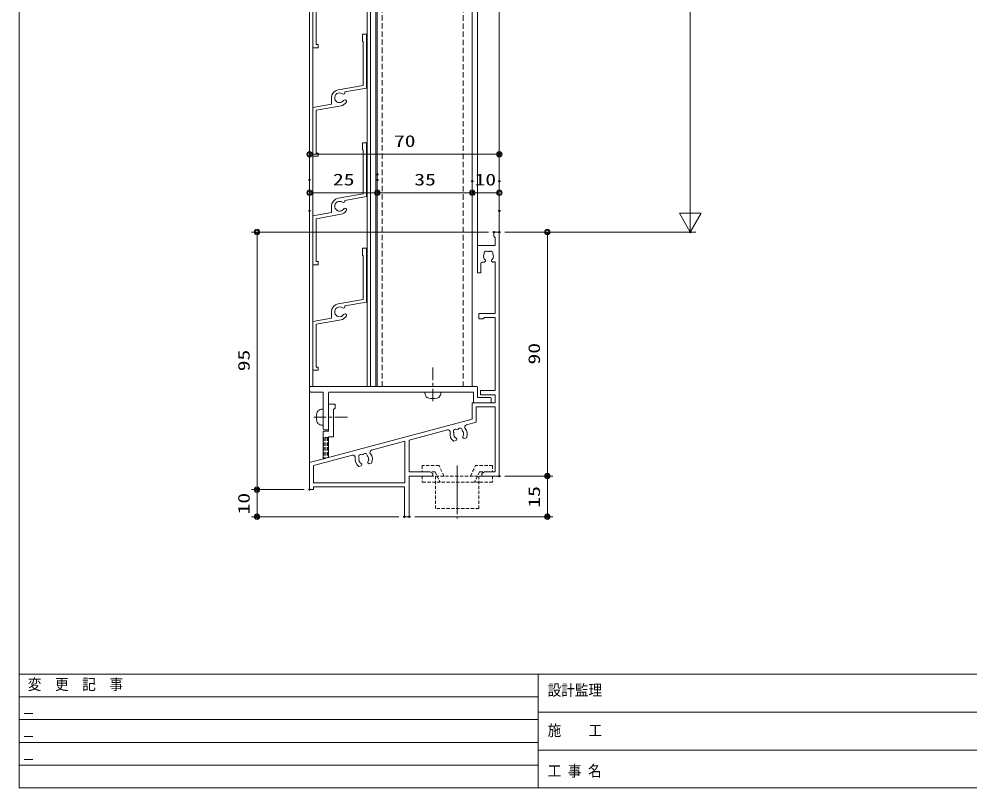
# Model space of a CAD drawing. Units: millimetres on the paper. Extents: x -395 to 395, y -281 to 281.
# Drawn here: x -395.3 to -44.6, y -281 to 2.6 of the extents above; entities that cross this region are included whole.
import ezdxf
from ezdxf.enums import TextEntityAlignment as Align

# ---------------------------------------------------------------- set-up
doc = ezdxf.new("R2010")
doc.units = ezdxf.units.MM
doc.header["$PDMODE"] = 32
doc.header["$PDSIZE"] = 0.5
for name, pattern in [('DASHED1', [1.8, 1.2, -0.6]), ('DASHED2', [3, 2, -1]), ('LONG_DOUBLE_CHAIN', [21.8, 18, -1, 0.6, -0.6, 0.6, -1])]:
    doc.linetypes.add(name, pattern=pattern)
for name, color, linetype, lineweight in [('0-0__0-6_TITLE_WAKU', 7, 'Continuous', 9), ('0-2_USERZ', 3, 'Continuous', 9), ('0-3_F-1', 7, 'Continuous', 9), ('0-6_0', 7, 'Continuous', 9), ('0-8_YSS_ZEN', 6, 'Continuous', 9), ('0-C_SUNPOU', 3, 'Continuous', 9), ('0-E_KATAZAI', 7, 'Continuous', 9)]:
    doc.layers.add(name, color=color, linetype=linetype, lineweight=lineweight)
doc.layers.add('0-7_DEFPOINTS', color=1, linetype='Continuous')
doc.layers.add('0-D_YKK_H1901', color=7, linetype='Continuous')
doc.styles.add('ＭＳ ゴシック', font='')
doc.styles.get('ＭＳ ゴシック').set_extended_font_data('MS Gothic')

# ---------------------------------------------------------------- blocks, each defined once
blk = doc.blocks.new('図枠')
at = {"layer": '0-0__0-6_TITLE_WAKU'}
for p, q in [((534.869, 42), (0, 42)), ((191.489, 42), (191.489, 0)), ((191.489, 33.6), (0, 33.6)), ((191.489, 25.2), (0, 25.2)), ((460.59, 28), (191.489, 28)), ((191.489, 16.8), (0, 16.8)), ((460.59, 14), (191.489, 14)), ((191.489, 8.4), (0, 8.4))]:
    blk.add_line(p, q, dxfattribs=at)
at = {"layer": '0-3_F-1'}
blk.add_lwpolyline([(790.6, 0), (0, 0), (0, 562), (790.6, 562)], close=True, dxfattribs=at)
at = {"layer": '0-0__0-6_TITLE_WAKU', "style": 'ＭＳ ゴシック', "width": 0.9}
for s, p in [('変\u3000更\u3000記\u3000事', (3.218, 34.94)), ('設計監理', (194.946, 32.809)), ('施\u3000\u3000工', (194.946, 17.948)), ('工', (194.946, 3.055)), ('事', (202.392, 3.055)), ('名', (209.839, 3.055))]:
    blk.add_text(s, height=4.091, dxfattribs=at).set_placement(p, align=Align.BOTTOM_LEFT)
blk = doc.blocks.new('ALW1')
at = {"layer": '0-6_0'}
blk.add_line((0, 0), (-1, 0), dxfattribs=at)
blk.add_lwpolyline([(-0.34641, -0.2), (0, 0), (-0.34641, 0.2)], close=True, dxfattribs=at)
blk = doc.blocks.new('K-12688')
at = {"layer": '0-6_0', "color": 4, "linetype": 'DASHED1'}
for p, q in [((-6.721, 3.9), (-13, 3.9)), ((-13, 3.9), (-13, 1.6)), ((-4.903, 0), (-6.721, 3.9)), ((4.903, 0), (6.721, 3.9)), ((13.003, 3.9), (6.721, 3.9)), ((13.003, 3.9), (13.003, 1.6)), ((-8.187, 1.6), (-13, 1.6)), ((13, 0), (-13, 0)), ((-13, 0), (-13, -2.3)), ((-8.187, 1.6), (-7.44, 0)), ((-8, 0), (-8, -12)), ((-7.44, 0), (-6.368, -2.3)), ((7.44, 0), (6.368, -2.3)), ((8.186, 1.6), (7.44, 0)), ((8, 0), (8, -12)), ((13.003, 1.6), (8.186, 1.6)), ((13, 0), (13, -2.3)), ((-8, -2.3), (-13, -2.3)), ((8, -2.3), (-8, -2.3)), ((13, -2.3), (8, -2.3)), ((8, -12), (-8, -12))]:
    blk.add_line(p, q, dxfattribs=at)
at = {"layer": '0-6_0', "color": 4, "linetype": 'LONG_DOUBLE_CHAIN'}
blk.add_line((0, 3.9), (0, -15.96), dxfattribs=at)
blk = doc.blocks.new('DOT1')
at = {"layer": '0-6_0'}
blk.add_line((0, 0), (-1, 0), dxfattribs=at)
for radius in [0.5, 0.325]:
    blk.add_circle((0, 0), radius, dxfattribs=at)
blk = doc.blocks.new('TWAKU_D')
at = {"layer": '0-E_KATAZAI'}
for p, q in [((-2, 0), (-2, -1.5)), ((0, 0), (-2, 0)), ((0, -90.002), (0, 0)), ((-1.5, -2), (-2, -1.5)), ((-1.5, -2), (-1.5, -5)), ((-5.842, -8.919), (-5.789, -8.804)), ((-5.773, -9.313), (-5.842, -8.919)), ((-2.297, -9.706), (-2.386, -9.796)), ((-2.227, -9.313), (-2.297, -9.706)), ((-6.3, -11.1), (-5.55, -11.1)), ((-2.85, -10.7), (-2.45, -11.1)), ((-2.45, -11.1), (-2.085, -11.1)), ((-1.5, -11.227), (-1.5, -30)), ((-1.5, -30), (-7.5, -30)), ((-7.5, -30), (-7.5, -32)), ((-5.5, -31.5), (-6, -32)), ((-5.5, -31.5), (-1.5, -31.5)), ((-1.5, -31.5), (-1.5, -58.5)), ((-7.5, -32), (-6, -32)), ((-10, -63), (-10, -69)), ((-1.5, -64.5), (-8.5, -64.5)), ((-8.5, -64.5), (-8.5, -70.157)), ((-1.5, -88.402), (-1.5, -64.5)), ((-10, -69), (-63, -83.133)), ((-19.153, -72.997), (-33.3, -76.77)), ((-8.5, -70.157), (-12.134, -71.126)), ((-33.3, -88.402), (-33.3, -76.77)), ((-34.8, -77.17), (-47.134, -80.459)), ((-34.8, -77.17), (-34.8, -92.5)), ((-65, -83.667), (-70, -85)), ((-54.153, -82.331), (-68.484, -86.152)), ((-70, -85), (-70, -95)), ((-68.5, -86.165), (-68.5, -92.5)), ((-33.2, -90.002), (-25, -90.002)), ((-6, -90.002), (0, -90.002)), ((-68.5, -92.5), (-34.8, -92.5))]:
    blk.add_line(p, q, dxfattribs=at)
for points in [[(-1.5, -5), (-8, -5), (-8, -15), (-6.8, -15), (-6.8, -11.6)], [(-5.55, -11.1), (-5.15, -10.7), (-5.15, -10.561), (-5.268, -10.277)], [(-2.732, -10.277), (-2.85, -10.561), (-2.85, -10.7)], [(-1.5, -58.5), (-7, -58.5), (-7, -60), (-1.5, -60), (-1.5, -63), (-10, -63)], [(-61.2, -75.5), (-61.2, -65.5), (-60.5, -65), (-60.5, -63.5), (-63, -63.5), (-63, -73.5)], [(-63, -73.5), (-65, -73.5), (-65, -83.722)], [(-63, -83.211), (-63, -75.5), (-61.2, -75.5)], [(-15.899, -76.038), (-15.711, -76.283), (-15.675, -76.417), (-15.959, -76.908), (-16.797, -77.132)], [(-16.637, -75.234), (-16.468, -75.598), (-16.358, -75.662)], [(-12.118, -75.884), (-12.956, -76.107), (-13.447, -75.823), (-13.482, -75.689), (-13.441, -75.383)], [(-13.23, -74.828), (-13.167, -74.718), (-13.202, -74.318)], [(-48.23, -84.161), (-48.167, -84.051), (-48.202, -83.651)], [(-50.899, -85.372), (-50.711, -85.616), (-50.675, -85.751), (-50.959, -86.241), (-51.797, -86.465)], [(-51.637, -84.567), (-51.468, -84.931), (-51.358, -84.995)], [(-47.118, -85.217), (-47.956, -85.441), (-48.447, -85.156), (-48.482, -85.022), (-48.441, -84.716)], [(-70, -95), (-68.5, -95), (-68.5, -94), (-35, -94), (-35, -105), (-33.2, -105), (-33.2, -90.002)], [(-24.5, -89.502), (-24.5, -89.032), (-25.591, -88.402), (-33.3, -88.402)], [(-1.5, -88.402), (-5.409, -88.402), (-6.5, -89.032), (-6.5, -89.502)]]:
    blk.add_lwpolyline(points, dxfattribs=at)
for centre, radius, start, end in [((-4, -9), 1.8, 149.14685, 173.7398), ((-4, -9), 1.8, 190, 225.20717), ((-4.86, -7.771), 0.75, 45.95278, 204.04722), ((-4, -9), 1.8, 79.14685, 100.85315), ((-3.14, -7.771), 0.75, 335.95278, 134.04722), ((-4, -9), 1.8, 314.79283, 333.7398), ((-4, -9), 1.8, 350, 30.85315), ((-6.3, -11.6), 0.5, 90, 180), ((-4.5, -9), 3.2, 318.9855, 320.48256), ((-1.8, -11.227), 0.3, 359.99998, 140.48256), ((-18.947, -73.77), 0.8, 349.90274, 104.93141), ((-16.151, -73.505), 0.752, 60.88419, 218.97862), ((-15, -74.473), 1.805, 94.07826, 115.78456), ((-14.484, -73.06), 0.752, 350.88419, 148.97862), ((-15, -74.473), 1.805, 4.93141, 45.78456), ((-11.927, -71.899), 0.8, 104.93141, 219.96007), ((-15, -74.473), 3.209, 333.91691, 39.96007), ((-15, -74.473), 3.209, 169.90274, 235.94591), ((-15, -74.473), 1.805, 164.07826, 204.93141), ((-15, -74.473), 1.805, 221.19161, 240.13857), ((-15, -74.473), 1.805, 329.72424, 348.6712), ((-46.927, -81.232), 0.8, 104.93141, 219.96007), ((-53.947, -83.104), 0.8, 349.90274, 104.93141), ((-50, -83.806), 3.209, 169.90274, 235.94591), ((-51.151, -82.838), 0.752, 60.88419, 218.97862), ((-50, -83.806), 1.805, 164.07826, 204.93141), ((-50, -83.806), 1.805, 94.07826, 115.78456), ((-49.484, -82.394), 0.752, 350.88419, 148.97862), ((-50, -83.806), 1.805, 4.93141, 45.78456), ((-50, -83.806), 1.805, 329.72424, 348.6712), ((-50, -83.806), 3.209, 333.91691, 39.96007), ((-50, -83.806), 1.805, 221.19161, 240.13857), ((-25, -89.502), 0.5, 270, 0), ((-6, -89.502), 0.5, 180, 270)]:
    blk.add_arc(centre, radius, start, end, dxfattribs=at)
blk = doc.blocks.new('KAT_D')
at = {"layer": '0-E_KATAZAI'}
for p, q in [((0, 0.5), (0, -0.5)), ((61.7, 1), (0.5, 1)), ((7, -14.7), (7, -1.3)), ((7.3, -1), (60.5, -1)), ((60.5, -1), (60.5, -4.7)), ((67, -4.7), (67, -3.3)), ((60.8, -5), (66.7, -5)), ((5.5, -15), (6.7, -15))]:
    blk.add_line(p, q, dxfattribs=at)
for points in [[(66.7, -3), (62, -3), (62, -1), (62, 0.7)], [(0.5, -1), (5, -1), (5, -14.5)]]:
    blk.add_lwpolyline(points, dxfattribs=at)
for centre, radius, start, end in [((0.5, 0.5), 0.5, 90, 180), ((61.7, 0.7), 0.3, 0, 90), ((0.5, -0.5), 0.5, 180, 270), ((7.3, -1.3), 0.3, 90, 180), ((66.7, -3.3), 0.3, 0, 90), ((60.8, -4.7), 0.3, 180, 270), ((66.7, -4.7), 0.3, 270, 0), ((5.5, -14.5), 0.5, 180, 270), ((6.7, -14.7), 0.3, 270, 0)]:
    blk.add_arc(centre, radius, start, end, dxfattribs=at)
blk = doc.blocks.new('丸ビス簡略')
at = {"layer": '0-6_0', "color": 4}
blk.add_line((-3, 0), (3, 0), dxfattribs=at)
at = {"layer": '0-6_0', "color": 1}
for p, q in [((0, -1.163), (0, 3.4)), ((0, -3.363), (0, -2.163)), ((0, -9), (0, -4.363))]:
    blk.add_line(p, q, dxfattribs=at)
at = {"layer": '0-6_0', "color": 4}
for centre, radius, start, end in [((0, 0), 3, 150.84034, 180), ((-1.223, 0.682), 1.6, 101.01271, 150.84034), ((0, -5.6), 8, 78.98729, 101.01271), ((1.223, 0.682), 1.6, 29.15966, 78.98729), ((0, 0), 3, 0, 29.15966)]:
    blk.add_arc(centre, radius, start, end, dxfattribs=at)

msp = doc.modelspace()

# ---------------------------------------------------------------- linework, layer by layer
at = {"layer": '0-2_USERZ'}
for p, q in [((-288.175, 158.653), (-288.175, -161.251)), ((-286.975, 156.946), (-286.975, -132.978)), ((-266.875, 156.946), (-266.875, -132.978)), ((-265.675, 156.946), (-265.675, -132.978)), ((-218.175, 137.946), (-218.175, -76.478)), ((-226.175, 15.984), (-226.175, -80.978)), ((-222.175, -75.978), (-309.52, -75.978)), ((-216.175, -75.978), (-198.456, -75.978)), ((-307.52, -77.978), (-307.52, -168.978)), ((-200.456, -77.978), (-200.456, -163.979)), ((-216.175, -165.979), (-198.456, -165.979)), ((-216.175, -165.979), (-198.456, -165.979)), ((-200.456, -167.979), (-200.456, -178.978)), ((-290.175, -170.978), (-309.52, -170.978)), ((-290.175, -170.978), (-309.52, -170.978)), ((-307.52, -172.978), (-307.52, -178.978)), ((-255.175, -180.978), (-309.52, -180.978)), ((-249.375, -180.978), (-198.456, -180.978))]:
    msp.add_line(p, q, dxfattribs=at)
at = {"layer": '0-2_USERZ', "linetype": 'DASHED2'}
for p, q in [((-261.375, -132.977), (-261.375, 159.946)), ((-231.475, 159.945), (-231.475, -132.978))]:
    msp.add_line(p, q, dxfattribs=at)
at = {"layer": '0-2_USERZ', "color": 7}
for p, q in [((-275.592, -27.5), (-275.591, -27.5)), ((-275.592, -67.5), (-275.591, -67.5)), ((-275.592, -106.423), (-275.591, -106.423))]:
    msp.add_line(p, q, dxfattribs=at)
at = {"layer": '0-2_USERZ', "linetype": 'DASHED1'}
for p, q in [((-282.797, -151.778), (-282.797, -159.603)), ((-282.162, -151.778), (-282.162, -159.441)), ((-281.527, -151.778), (-281.527, -159.278))]:
    msp.add_line(p, q, dxfattribs=at)
at = {"layer": '0-2_USERZ'}
for points in [[(-263.175, -132.978), (-228.175, -132.978), (-228.175, 159.946), (-263.175, 159.946)], [(-288.175, -132.978), (-288.175, 156.946), (-263.775, 156.946), (-263.775, -132.978)]]:
    msp.add_lwpolyline(points, close=True, dxfattribs=at)
at = {"layer": '0-2_USERZ', "color": 7}
for points in [[(-276.559, 10.564), (-285.775, 8.939), (-285.775, -6.854), (-284.975, -6.854), (-284.975, -8.054), (-286.975, -8.054), (-286.975, 9.946), (-280.075, 11.163), (-280.075, 13.512)], [(-277.596, -23.526), (-277.596, -23.526), (-268.375, -21.9), (-268.375, -5.854), (-268.675, -5.554), (-268.675, -3.054), (-267.175, -3.054), (-267.175, -22.907), (-275.122, -24.308)], [(-276.559, -29.436), (-285.775, -31.061), (-285.775, -46.854), (-284.975, -46.854), (-284.975, -48.054), (-286.975, -48.054), (-286.975, -30.054), (-280.075, -28.837), (-280.075, -26.488)], [(-277.596, -63.526), (-277.596, -63.526), (-268.375, -61.9), (-268.375, -45.854), (-268.675, -45.554), (-268.675, -43.054), (-267.175, -43.054), (-267.175, -62.907), (-275.122, -64.308)], [(-276.559, -69.436), (-285.775, -71.061), (-285.775, -86.854), (-284.975, -86.854), (-284.975, -88.054), (-286.975, -88.054), (-286.975, -70.054), (-280.075, -68.837), (-280.075, -66.488)], [(-277.596, -102.45), (-277.596, -102.45), (-268.375, -100.824), (-268.375, -84.778), (-268.675, -84.478), (-268.675, -81.978), (-267.175, -81.978), (-267.175, -101.831), (-275.122, -103.232)], [(-276.559, -108.36), (-285.775, -109.985), (-285.775, -125.778), (-284.975, -125.778), (-284.975, -126.978), (-286.975, -126.978), (-286.975, -108.978), (-280.075, -107.761), (-280.075, -105.412)]]:
    msp.add_lwpolyline(points, dxfattribs=at)
at = {"layer": '0-2_USERZ', "linetype": 'DASHED1'}
msp.add_lwpolyline([(-283.175, -151.778), (-283.175, -159.7), (-281.175, -159.188), (-281.175, -151.778)], close=True, dxfattribs=at)
msp.add_lwpolyline([(-283.175, -151.778), (-283.175, -159.7), (-281.175, -159.188), (-281.175, -151.778)], close=True, dxfattribs=at)
at = {"layer": '0-2_USERZ', "color": 7}
for centre, radius, start, end in [((-277.075, -26.481), 3, 99.99982, 180.1472), ((-275.681, -24.527), 0.6, 234.18315, 21.38982), ((-277.075, -26.481), 1.8, 54.57555, 325.523), ((-275.097, -27.839), 0.6, 325.05172, 145.52388), ((-277.075, -26.481), 3, 279.90769, 325.4291), ((-277.075, -66.481), 3, 99.99982, 180.1472), ((-277.075, -66.481), 1.8, 54.57555, 325.523), ((-275.681, -64.527), 0.6, 234.18315, 21.38982), ((-277.075, -66.481), 3, 279.90769, 325.4291), ((-275.097, -67.839), 0.6, 325.05172, 145.52388), ((-277.075, -105.404), 3, 99.99982, 180.1472), ((-277.075, -105.404), 1.8, 54.57555, 325.523), ((-275.681, -103.451), 0.6, 234.18315, 21.38982), ((-277.075, -105.404), 3, 279.90769, 325.4291), ((-275.097, -106.763), 0.6, 325.05172, 145.52388)]:
    msp.add_arc(centre, radius, start, end, dxfattribs=at)
at = {"layer": '0-7_DEFPOINTS'}
for p in [(-218.175, -47.318), (-263.175, -54.757), (-288.175, -56.757), (-263.175, -56.757), (-228.175, -57.256), (-218.175, -57.256), (-263.175, -61.518), (-263.175, -61.518), (-228.175, -61.518), (-288.175, -68.176), (-218.175, -68.176), (-220.175, -75.978), (-218.175, -75.978), (-218.175, -75.978), (-147.769, -75.978), (-218.175, -165.979), (-200.456, -165.979), (-307.52, -170.978), (-288.175, -170.978), (-307.52, -180.978), (-253.175, -180.978), (-251.375, -180.978), (-200.456, -180.978)]:
    msp.add_point(p, dxfattribs=at)
at = {"layer": '0-8_YSS_ZEN'}
for p, q in [((-147.769, 117.946), (-147.769, -55.978)), ((-216.175, -75.978), (-145.769, -75.978))]:
    msp.add_line(p, q, dxfattribs=at)
at = {"layer": '0-C_SUNPOU'}
for p, q in [((-288.175, -66.176), (-288.175, -45.318)), ((-218.175, -66.176), (-218.175, -45.318)), ((-286.175, -47.318), (-220.175, -47.318)), ((-288.175, -58.757), (-288.175, -63.518)), ((-263.175, -56.757), (-263.175, -63.518)), ((-263.175, -58.757), (-263.175, -63.518)), ((-228.175, -59.256), (-228.175, -63.518)), ((-228.175, -59.256), (-228.175, -63.518)), ((-218.175, -59.256), (-218.175, -63.518)), ((-286.175, -61.518), (-265.175, -61.518)), ((-230.175, -61.518), (-261.175, -61.518)), ((-220.175, -61.518), (-226.175, -61.518))]:
    msp.add_line(p, q, dxfattribs=at)

# ---------------------------------------------------------------- block references
at = {"layer": '0-2_USERZ'}
for name, p in [('図枠', (-395.3, -281)), ('TWAKU_D', (-218.175, -75.978)), ('KAT_D', (-288.175, -133.978))]:
    msp.add_blockref(name, p, dxfattribs=at)
at = {"layer": '0-2_USERZ', "xscale": 2, "yscale": 2}
for p, rotation in [((-307.52, -75.978), 90), ((-200.456, -75.978), 90), ((-200.456, -165.979), 270), ((-200.456, -165.979), 90), ((-307.52, -170.978), 270), ((-307.52, -170.978), 90), ((-307.52, -180.978), 270), ((-200.456, -180.978), 270)]:
    msp.add_blockref('DOT1', p, dxfattribs=dict(at, rotation=rotation))
at = {"layer": '0-2_USERZ'}
for p, rotation in [((-242.675, -134.979), 180), ((-283.175, -144.256), 90)]:
    msp.add_blockref('丸ビス簡略', p, dxfattribs=dict(at, rotation=rotation))
at = {"layer": '0-8_YSS_ZEN', "xscale": 20, "yscale": 20, "rotation": 270}
msp.add_blockref('ALW1', (-147.769, -75.978), dxfattribs=at)
at = {"layer": '0-C_SUNPOU', "xscale": 2, "yscale": 2, "rotation": 180}
for p in [(-288.175, -47.318), (-288.175, -61.518), (-263.175, -61.518), (-228.175, -61.518)]:
    msp.add_blockref('DOT1', p, dxfattribs=at)
at = {"layer": '0-C_SUNPOU', "xscale": 2, "yscale": 2}
for p in [(-218.175, -47.318), (-263.175, -61.518), (-228.175, -61.518), (-218.175, -61.518)]:
    msp.add_blockref('DOT1', p, dxfattribs=at)
at = {"layer": '0-D_YKK_H1901'}
msp.add_blockref('K-12688', (-233.672, -165.979), dxfattribs=at)

# ---------------------------------------------------------------- texts
at = {"layer": '0-0__0-6_TITLE_WAKU', "color": 6, "style": 'ＭＳ ゴシック', "width": 1.5}
for p in [(-393.882, -254.128), (-393.882, -262.638), (-393.882, -271.149)]:
    msp.add_text('_', height=4.091, dxfattribs=at).set_placement(p, align=Align.BOTTOM_LEFT)
at = {"layer": '0-2_USERZ', "style": 'ＭＳ ゴシック', "width": 1.35}
for s, p in [('90', (-201.874, -124.836)), ('95', (-308.938, -127.335)), ('15', (-201.874, -177.625)), ('10', (-308.938, -180.124))]:
    msp.add_text(s, height=4.333, rotation=90, dxfattribs=at).set_placement(p, align=Align.BOTTOM_LEFT)
at = {"layer": '0-C_SUNPOU', "style": 'ＭＳ ゴシック', "width": 1.35}
for s, p in [('70', (-257.032, -45.901)), ('25', (-279.532, -60.101)), ('35', (-249.532, -60.101)), ('10', (-227.322, -60.101))]:
    msp.add_text(s, height=4.333, dxfattribs=at).set_placement(p, align=Align.BOTTOM_LEFT)

doc.saveas('drawing.dxf')
